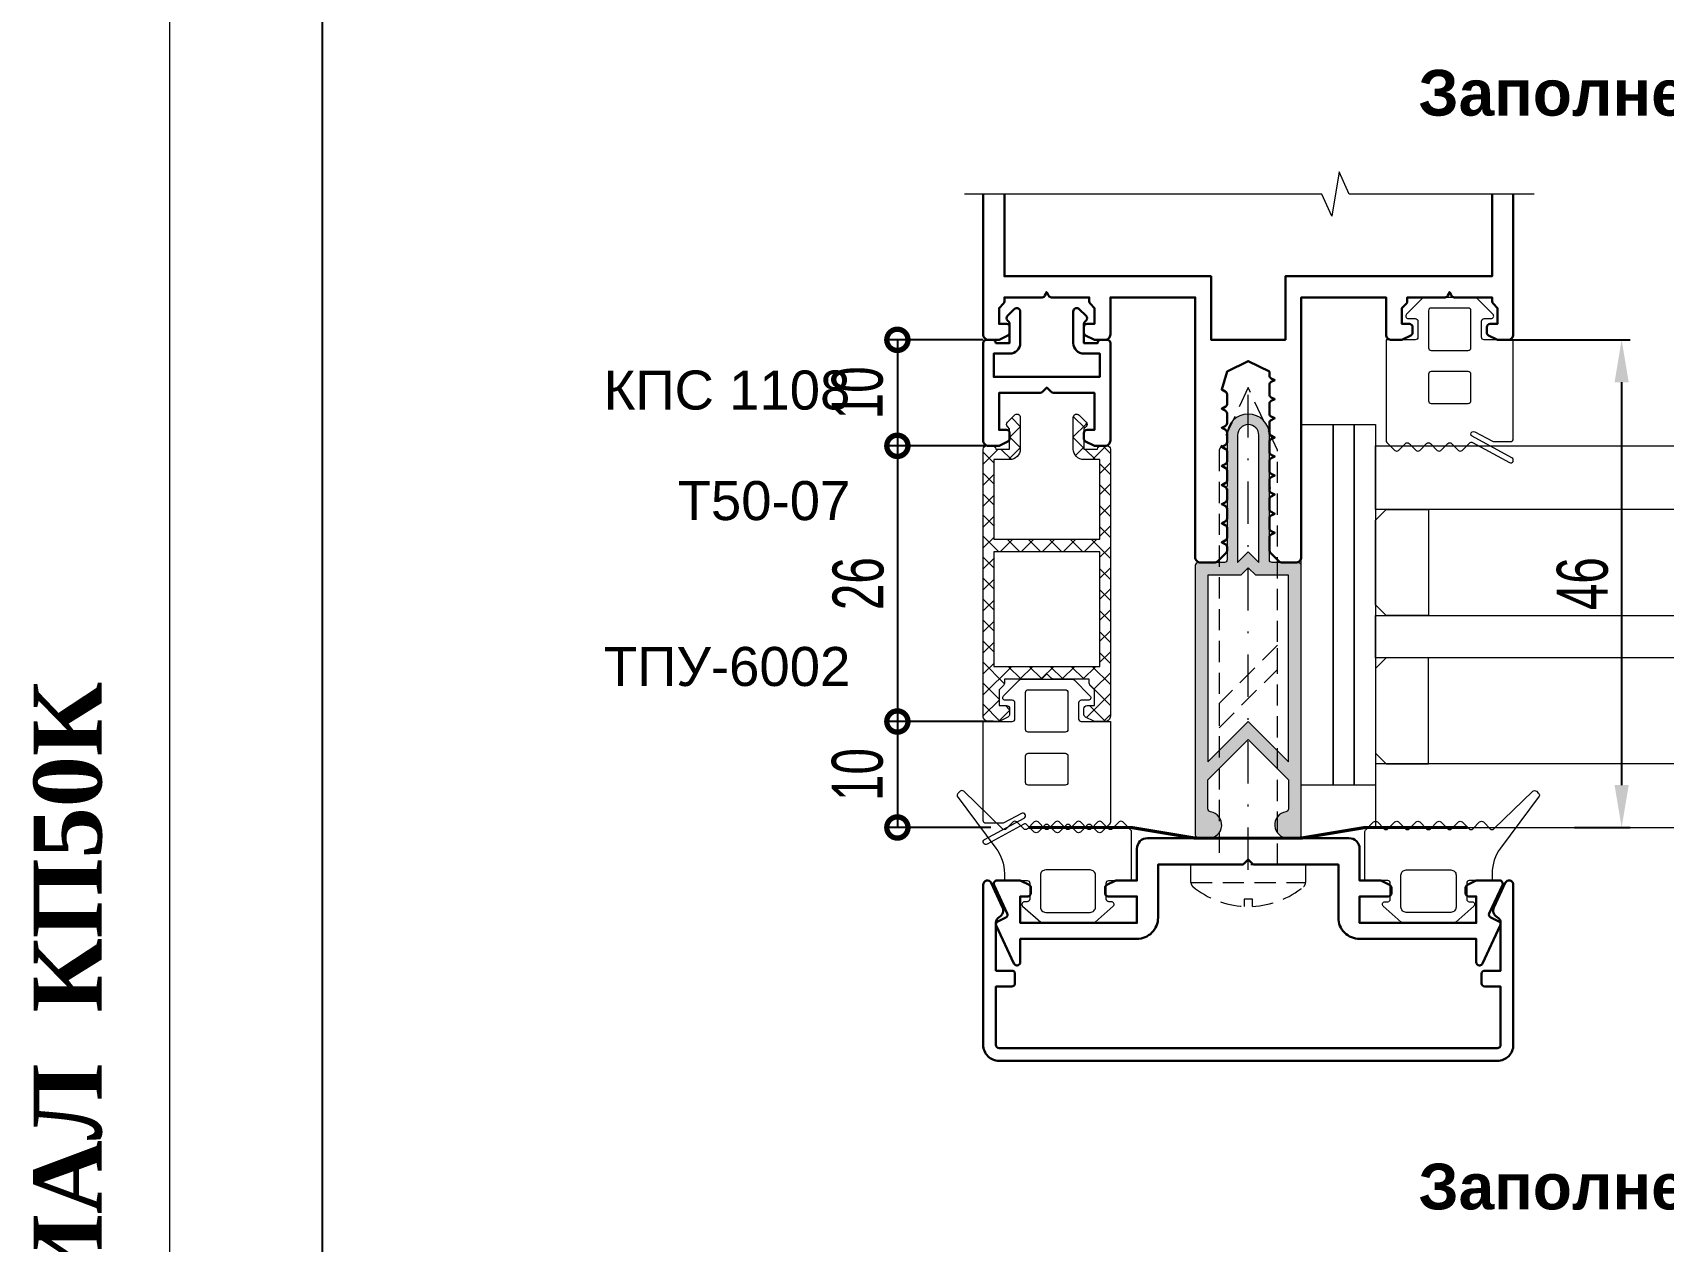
# Model space of a CAD drawing. Extents: x -37 to 8820, y -336 to 478.
# Drawn here: x 5677.9 to 5774.1, y 71.8 to 143.1 of the extents above; entities that cross this region are included whole.
import ezdxf

# ---------------------------------------------------------------- set-up
doc = ezdxf.new("R2010")
doc.units = 0
doc.header["$LTSCALE"] = 5
doc.linetypes.add('DASHDOT', pattern=[1, 0.5, -0.25, 0, -0.25])
doc.linetypes.add('HIDDEN', pattern=[0.375, 0.25, -0.125])
doc.layers.get('0').update_dxf_attribs({"linetype": 'CONTINUOUS', "lineweight": 30})
doc.layers.get('DEFPOINTS').update_dxf_attribs({"linetype": 'CONTINUOUS'})
for name, color, linetype, lineweight in [('1', 6, 'DASHDOT', 13), ('2', 3, 'HIDDEN', 13), ('Dimentions', 5, 'CONTINUOUS', 15), ('Glass', 5, 'CONTINUOUS', 20), ('Герлен', 7, 'CONTINUOUS', 60), ('Зигзаг', 1, 'CONTINUOUS', 15), ('Подкладки', 1, 'CONTINUOUS', 20), ('Текстовый', 7, 'CONTINUOUS', 9), ('Уплотнители', 1, 'CONTINUOUS', 20), ('Штриховка', 1, 'CONTINUOUS', 5)]:
    doc.layers.add(name, color=color, linetype=linetype, lineweight=lineweight)
doc.layers.add('Скрытые', color=14, linetype='CONTINUOUS', plot=False)
doc.styles.add('3', font='RUSS.SHX', dxfattribs={"width": 0.7, "height": 3})
doc.styles.add('Каталожный', font='arial.ttf', dxfattribs={"height": 2.5})
doc.styles.add('Фирм5', font='timesbd.ttf', dxfattribs={"height": 4})
doc.dimstyles.new('MX1_6', dxfattribs={"dimtxt": 3, "dimasz": 2.5, "dimexe": 0.5, "dimexo": 0, "dimgap": 0.8, "dimtad": 1, "dimlfac": 1.6, "dimdsep": 46, "dimtxsty": '3', "dimcen": 0, "dimclrd": 256, "dimclre": 256, "dimclrt": 256, "dimaunit": 1, "dimadec": 0, "dimazin": 0, "dimtfac": 1, "dimtmove": 0, "dimatfit": 1, "dimfxl": 1, "dimtvp": 1, "dimtolj": 1, "dimtzin": 0, "dimarcsym": 0})

# ---------------------------------------------------------------- blocks, each defined once
blk = doc.blocks.new('_DotSmall')
at = {"color": 0, "linetype": 'ByBlock', "const_width": 0.5}
blk.add_lwpolyline([(-0.0625, 0, 1), (0.0625, 0, 1)], format="xyb", close=True, dxfattribs=at)
blk = doc.blocks.new('*D129')
at = {"layer": 'DEFPOINTS', "color": 0, "linetype": 'Continuous', "transparency": 16777216}
for p in [(5733.962, 124.975), (5728.907, 118.725), (5734.337, 118.725)]:
    blk.add_point(p, dxfattribs=at)
at = {"layer": 'Dimentions', "linetype": 'Continuous', "lineweight": -2, "transparency": 16777216}
for p, q in [((5733.962, 124.975), (5728.407, 124.975)), ((5728.907, 124.975), (5728.907, 118.725)), ((5734.337, 118.725), (5728.407, 118.725))]:
    blk.add_line(p, q, dxfattribs=at)
at = {"layer": 'Dimentions', "linetype": 'Continuous', "lineweight": -2, "transparency": 16777216, "xscale": 2.5, "yscale": 2.5, "zscale": 2.5}
for p, rotation in [((5728.907, 124.975), 90), ((5728.907, 118.725), 270)]:
    blk.add_blockref('_DotSmall', p, dxfattribs=dict(at, rotation=rotation))
at = {"layer": 'Dimentions', "linetype": 'Continuous', "transparency": 16777216, "insert": (5726.564, 121.85), "char_height": 3, "attachment_point": 5, "rotation": 90, "style": '3'}
blk.add_mtext('\\A1;10', dxfattribs=at)
blk = doc.blocks.new('*D977')
at = {"layer": 'DEFPOINTS', "color": 0, "transparency": 16777216}
for p in [(5764.609, 124.975), (5768.816, 96.225), (5771.595, 96.225)]:
    blk.add_point(p, dxfattribs=at)
at = {"layer": 'Dimentions', "lineweight": -2, "transparency": 16777216}
for p, q in [((5764.609, 124.975), (5772.095, 124.975)), ((5771.595, 122.475), (5771.595, 98.725)), ((5768.816, 96.225), (5772.095, 96.225))]:
    blk.add_line(p, q, dxfattribs=at)
at = {"layer": 'Dimentions', "transparency": 16777216}
for points in [[(5771.179, 122.475), (5772.012, 122.475), (5771.595, 124.975)], [(5771.179, 98.725), (5772.012, 98.725), (5771.595, 96.225)]]:
    blk.add_solid(points, dxfattribs=at)
at = {"layer": 'Dimentions', "transparency": 16777216, "insert": (5769.295, 110.6), "char_height": 3, "attachment_point": 5, "rotation": 90, "style": '3'}
blk.add_mtext('\\A1;46', dxfattribs=at)
blk = doc.blocks.new('*D989')
at = {"layer": 'DEFPOINTS', "color": 0, "linetype": 'Continuous', "transparency": 16777216}
for p in [(5733.962, 118.728), (5728.907, 102.475), (5734.557, 102.475)]:
    blk.add_point(p, dxfattribs=at)
at = {"layer": 'Dimentions', "linetype": 'Continuous', "lineweight": -2, "transparency": 16777216}
for p, q in [((5733.962, 118.728), (5728.407, 118.728)), ((5728.907, 118.728), (5728.907, 102.475)), ((5734.557, 102.475), (5728.407, 102.475))]:
    blk.add_line(p, q, dxfattribs=at)
at = {"layer": 'Dimentions', "linetype": 'Continuous', "lineweight": -2, "transparency": 16777216, "xscale": 2.5, "yscale": 2.5, "zscale": 2.5}
for p, rotation in [((5728.907, 118.728), 90), ((5728.907, 102.475), 270)]:
    blk.add_blockref('_DotSmall', p, dxfattribs=dict(at, rotation=rotation))
at = {"layer": 'Dimentions', "linetype": 'Continuous', "transparency": 16777216, "insert": (5726.607, 110.602), "char_height": 3, "attachment_point": 5, "rotation": 90, "style": '3'}
blk.add_mtext('\\A1;26', dxfattribs=at)
blk = doc.blocks.new('*D990')
at = {"layer": 'DEFPOINTS', "color": 0, "linetype": 'Continuous', "transparency": 16777216}
for p in [(5734.263, 102.472), (5728.907, 96.228), (5734.41, 96.228)]:
    blk.add_point(p, dxfattribs=at)
at = {"layer": 'Dimentions', "linetype": 'Continuous', "lineweight": -2, "transparency": 16777216}
for p, q in [((5734.263, 102.472), (5728.407, 102.472)), ((5728.907, 102.472), (5728.907, 96.228)), ((5734.41, 96.228), (5728.407, 96.228))]:
    blk.add_line(p, q, dxfattribs=at)
at = {"layer": 'Dimentions', "linetype": 'Continuous', "lineweight": -2, "transparency": 16777216, "xscale": 2.5, "yscale": 2.5, "zscale": 2.5}
for p, rotation in [((5728.907, 102.472), 90), ((5728.907, 96.228), 270)]:
    blk.add_blockref('_DotSmall', p, dxfattribs=dict(at, rotation=rotation))
at = {"layer": 'Dimentions', "linetype": 'Continuous', "transparency": 16777216, "insert": (5726.564, 99.35), "char_height": 3, "attachment_point": 5, "rotation": 90, "style": '3'}
blk.add_mtext('\\A1;10', dxfattribs=at)

msp = doc.modelspace()

# ---------------------------------------------------------------- hatches: boundary and pattern name
at = {"layer": 'Штриховка', "lineweight": 5}
h = msp.add_hatch(dxfattribs=at)
h.set_pattern_fill('ANSI37', color=256, scale=7, style=0)
h.set_pattern_definition([(45, (8108.3299, 7242.5422), (-0.61871843, 0.61871843), []), (135, (8108.3299, 7242.5422), (-0.61871843, -0.61871843), [])])
h.paths.add_polyline_path([(5740.8365, 112.4752), (5734.5865, 112.4752), (5734.5865, 105.7252), (5740.8365, 105.7252)], flags=16)
edge = h.paths.add_edge_path()
edge.add_line((5740.8365, 113.2252), (5740.8365, 117.9127))
edge.add_line((5740.8365, 117.9127), (5739.899, 117.9127))
edge.add_arc((5739.899, 118.5377), 0.625, 180, 270, ccw=False)
edge.add_line((5739.274, 118.5377), (5739.274, 120.402))
edge.add_arc((5739.4723, 120.402), 0.1982, 45, 180, ccw=False)
edge.add_line((5739.6124, 120.5422), (5740.0316, 120.123))
edge.add_arc((5739.899, 119.9904), 0.1875, -45, 45, ccw=False)
edge.add_line((5740.0316, 119.8578), (5739.899, 119.7252))
edge.add_line((5739.899, 119.7252), (5739.899, 118.5377))
edge.add_line((5739.899, 118.5377), (5740.7115, 118.5377))
edge.add_arc((5740.899, 118.5377), 0.1875, 90, 180, ccw=False)
edge.add_line((5740.899, 118.7252), (5741.274, 118.7252))
edge.add_arc((5741.274, 118.5377), 0.1875, 0, 90, ccw=False)
edge.add_line((5741.4615, 118.5377), (5741.4615, 102.7877))
edge.add_arc((5741.149, 102.7877), 0.3125, -90, 0, ccw=False)
edge.add_line((5741.149, 102.4752), (5740.5683, 102.4752))
edge.add_arc((5740.5683, 102.6627), 0.1875, 243.434949, 270, ccw=False)
edge.add_line((5740.4845, 102.495), (5740.0027, 102.7359))
edge.add_arc((5740.0865, 102.9036), 0.1875, 180, 243.434949, ccw=False)
edge.add_line((5739.899, 102.9036), (5739.899, 103.2252))
edge.add_arc((5740.0865, 103.2252), 0.1875, 90, 180, ccw=False)
edge.add_line((5740.0865, 103.4127), (5740.524, 103.4127))
edge.add_line((5740.524, 103.4127), (5740.524, 104.3502))
edge.add_line((5740.524, 104.3502), (5740.2665, 104.6078))
edge.add_arc((5740.399, 104.7404), 0.1875, 180, 225, ccw=False)
edge.add_line((5740.2115, 104.7404), (5740.2115, 104.9752))
edge.add_line((5740.2115, 104.9752), (5738.1017, 104.9752))
edge.add_arc((5738.1017, 105.1627), 0.1875, 225, 270, ccw=False)
edge.add_line((5737.9691, 105.0302), (5737.7115, 105.2877))
edge.add_line((5737.7115, 105.2877), (5737.454, 105.0302))
edge.add_arc((5737.3214, 105.1627), 0.1875, 270, 315, ccw=False)
edge.add_line((5737.3214, 104.9752), (5735.2115, 104.9752))
edge.add_line((5735.2115, 104.9752), (5735.2115, 104.7404))
edge.add_arc((5735.024, 104.7404), 0.1875, -45, 0, ccw=False)
edge.add_line((5735.1566, 104.6078), (5734.899, 104.3502))
edge.add_line((5734.899, 104.3502), (5734.899, 103.4127))
edge.add_line((5734.899, 103.4127), (5735.3365, 103.4127))
edge.add_arc((5735.3365, 103.2252), 0.1875, 0, 90, ccw=False)
edge.add_line((5735.524, 103.2252), (5735.524, 102.9036))
edge.add_arc((5735.3365, 102.9036), 0.1875, -63.434949, 0, ccw=False)
edge.add_line((5735.4204, 102.7359), (5734.9386, 102.495))
edge.add_arc((5734.8548, 102.6627), 0.1875, 270, 296.565051, ccw=False)
edge.add_line((5734.8548, 102.4752), (5734.274, 102.4752))
edge.add_arc((5734.274, 102.7877), 0.3125, 180, 270, ccw=False)
edge.add_line((5733.9615, 102.7877), (5733.9615, 118.5377))
edge.add_arc((5734.149, 118.5377), 0.1875, 90, 180, ccw=False)
edge.add_line((5734.149, 118.7252), (5734.524, 118.7252))
edge.add_arc((5734.524, 118.5377), 0.1875, 0, 90, ccw=False)
edge.add_line((5734.7115, 118.5377), (5735.524, 118.5377))
edge.add_line((5735.524, 118.5377), (5735.524, 119.7252))
edge.add_line((5735.524, 119.7252), (5735.3915, 119.8578))
edge.add_arc((5735.524, 119.9904), 0.1875, 135, 225, ccw=False)
edge.add_line((5735.3915, 120.123), (5735.8107, 120.5422))
edge.add_arc((5735.9508, 120.402), 0.1982, 0, 135, ccw=False)
edge.add_line((5736.149, 120.402), (5736.149, 118.5377))
edge.add_arc((5735.524, 118.5377), 0.625, -90, 0, ccw=False)
edge.add_line((5735.524, 117.9127), (5734.5865, 117.9127))
edge.add_line((5734.5865, 117.9127), (5734.5865, 113.2252))
edge.add_line((5734.5865, 113.2252), (5740.8365, 113.2252))
at = {"layer": 'Штриховка'}
h = msp.add_hatch(color=256, dxfattribs=at)
edge = h.paths.add_edge_path(flags=16)
edge.add_line((5749.5865, 112.4752), (5750.2115, 111.8502))
edge.add_line((5750.2115, 111.8502), (5750.2115, 119.3502))
edge.add_arc((5749.5865, 119.3502), 0.625, 0, 180)
edge.add_line((5748.9615, 119.3502), (5748.9615, 111.8502))
edge.add_line((5748.9615, 111.8502), (5749.5865, 112.4752))
h.paths.add_polyline_path([(5750.0259, 111.1002), (5749.5865, 111.5396), (5749.1472, 111.1002), (5747.2115, 111.1002), (5747.2115, 100.0984), (5749.5865, 102.4734), (5751.9615, 100.0984), (5751.9615, 111.1002)], flags=16)
edge = h.paths.add_edge_path()
edge.add_line((5752.524, 111.8502), (5750.9928, 111.8502))
edge.add_arc((5750.9928, 112.0065), 0.1562, 180, 270, ccw=False)
edge.add_line((5750.8365, 112.0065), (5750.8365, 116.1002))
edge.add_arc((5750.7428, 116.2252), 0.1562, 306.869898, 413.130102)
edge.add_line((5750.8365, 116.3502), (5750.8365, 119.3502))
edge.add_arc((5749.5865, 119.3502), 1.25, 0, 180)
edge.add_line((5748.3365, 119.3502), (5748.3365, 116.3502))
edge.add_arc((5748.4303, 116.2252), 0.1562, 126.869898, 233.130102)
edge.add_line((5748.3365, 116.1002), (5748.3365, 112.0065))
edge.add_arc((5748.1803, 112.0065), 0.1562, -90, 0, ccw=False)
edge.add_line((5748.1803, 111.8502), (5746.649, 111.8502))
edge.add_arc((5746.649, 111.6627), 0.1875, 90, 180)
edge.add_line((5746.4615, 111.6627), (5746.4615, 95.7877))
edge.add_arc((5746.649, 95.7877), 0.1875, 180, 270)
edge.add_line((5746.649, 95.6002), (5747.2428, 95.6002))
edge.add_arc((5747.2428, 96.3815), 0.7812, 270, 440.718201)
edge.add_arc((5747.399, 97.3376), 0.1875, 180, 260.718201, ccw=False)
edge.add_line((5747.2115, 97.3376), (5747.2115, 99.0377))
edge.add_line((5747.2115, 99.0377), (5749.5865, 101.4127))
edge.add_line((5749.5865, 101.4127), (5751.9615, 99.0377))
edge.add_line((5751.9615, 99.0377), (5751.9615, 97.3376))
edge.add_arc((5751.774, 97.3376), 0.1875, -80.718201, 0, ccw=False)
edge.add_arc((5751.9303, 96.3815), 0.7813, 99.281799, 270)
edge.add_line((5751.9303, 95.6002), (5752.524, 95.6002))
edge.add_arc((5752.524, 95.7877), 0.1875, 270, 360)
edge.add_line((5752.7115, 95.7877), (5752.7115, 111.6627))
edge.add_arc((5752.524, 111.6627), 0.1875, 0, 90)

# ---------------------------------------------------------------- linework, layer by layer
msp.add_lwpolyline([(5733.9615, 133.556), (5733.9615, 125.2877, 0.4142136), (5734.274, 124.9752), (5734.8548, 124.9752, 0.1164338), (5734.9386, 124.995), (5735.4204, 125.2359, 0.284079), (5735.524, 125.4036), (5735.524, 125.7252, 0.4142136), (5735.3365, 125.9127), (5734.899, 125.9127), (5734.899, 126.8502), (5735.1566, 127.1078, 0.1989124), (5735.2115, 127.2404), (5735.2115, 127.4752), (5737.4394, 127.4752, 0.284079), (5737.6071, 127.5789), (5737.7115, 127.7877), (5737.816, 127.5789, 0.284079), (5737.9837, 127.4752), (5740.2115, 127.4752), (5740.2115, 127.2404, 0.1989124), (5740.2665, 127.1078), (5740.524, 126.8502), (5740.524, 125.9127), (5740.0865, 125.9127, 0.4142136), (5739.899, 125.7252), (5739.899, 125.4036, 0.284079), (5740.0027, 125.2359), (5740.4845, 124.995, 0.1164338), (5740.5683, 124.9752), (5741.149, 124.9752, 0.4142136), (5741.4615, 125.2877), (5741.4615, 127.4752), (5746.4615, 127.4752), (5746.4615, 112.1627, 0.4142136), (5746.774, 111.8502), (5747.6339, 111.8502, 0.1989124), (5747.7665, 111.9052), (5748.2816, 112.4203, 0.1989124), (5748.3365, 112.5529), (5748.3365, 112.7656, 0.284079), (5748.2329, 112.9333), (5748.024, 113.0377), (5748.2329, 113.1422, 0.284079), (5748.3365, 113.3099), (5748.3365, 113.8906, 0.284079), (5748.2329, 114.0583), (5748.024, 114.1627), (5748.2329, 114.2672, 0.284079), (5748.3365, 114.4349), (5748.3365, 115.0156, 0.284079), (5748.2329, 115.1833), (5748.024, 115.2877), (5748.2329, 115.3922, 0.284079), (5748.3365, 115.5599), (5748.3365, 116.1406, 0.284079), (5748.2329, 116.3083), (5748.024, 116.4127), (5748.2329, 116.5172, 0.284079), (5748.3365, 116.6849), (5748.3365, 117.2656, 0.284079), (5748.2329, 117.4333), (5748.024, 117.5377), (5748.2329, 117.6422, 0.284079), (5748.3365, 117.8099), (5748.3365, 118.3906, 0.284079), (5748.2329, 118.5583), (5748.024, 118.6627), (5748.2329, 118.7672, 0.284079), (5748.3365, 118.9349), (5748.3365, 119.5156, 0.284079), (5748.2329, 119.6833), (5748.024, 119.7877), (5748.2329, 119.8922, 0.284079), (5748.3365, 120.0599), (5748.3365, 120.6406, 0.284079), (5748.2329, 120.8083), (5748.024, 120.9127), (5748.2329, 121.0172, 0.284079), (5748.3365, 121.1849), (5748.3365, 121.7656, 0.284079), (5748.2329, 121.9333), (5748.024, 122.0377), (5748.3365, 123.1002), (5749.5865, 123.7252), (5750.8365, 123.1002), (5750.8365, 122.8724, 0.284079), (5750.9402, 122.7047), (5751.149, 122.6002), (5750.9402, 122.4958, 0.284079), (5750.8365, 122.3281), (5750.8365, 121.7474, 0.284079), (5750.9402, 121.5797), (5751.149, 121.4752), (5750.9402, 121.3708, 0.284079), (5750.8365, 121.2031), (5750.8365, 120.6224, 0.284079), (5750.9402, 120.4547), (5751.149, 120.3502), (5750.9402, 120.2458, 0.284079), (5750.8365, 120.0781), (5750.8365, 119.4974, 0.284079), (5750.9402, 119.3297), (5751.149, 119.2252), (5750.9402, 119.1208, 0.284079), (5750.8365, 118.9531), (5750.8365, 118.3724, 0.284079), (5750.9402, 118.2047), (5751.149, 118.1002), (5750.9402, 117.9958, 0.284079), (5750.8365, 117.8281), (5750.8365, 117.2474, 0.284079), (5750.9402, 117.0797), (5751.149, 116.9752), (5750.9402, 116.8708, 0.284079), (5750.8365, 116.7031), (5750.8365, 116.1224, 0.284079), (5750.9402, 115.9547), (5751.149, 115.8502), (5750.9402, 115.7458, 0.284079), (5750.8365, 115.5781), (5750.8365, 114.9974, 0.284079), (5750.9402, 114.8297), (5751.149, 114.7252), (5750.9402, 114.6208, 0.284079), (5750.8365, 114.4531), (5750.8365, 113.8724, 0.284079), (5750.9402, 113.7047), (5751.149, 113.6002), (5750.9402, 113.4958, 0.284079), (5750.8365, 113.3281), (5750.8365, 112.5529, 0.1989124), (5750.8915, 112.4203), (5751.4066, 111.9052, 0.1989124), (5751.5392, 111.8502), (5752.399, 111.8502, 0.4142136), (5752.7115, 112.1627), (5752.7115, 127.4752), (5757.7115, 127.4752), (5757.7115, 125.2877, 0.4142136), (5758.024, 124.9752), (5758.6048, 124.9752, 0.1164338), (5758.6886, 124.995), (5759.1704, 125.2359, 0.284079), (5759.274, 125.4036), (5759.274, 125.7252, 0.4142136), (5759.0865, 125.9127), (5758.649, 125.9127), (5758.649, 126.8502), (5758.9066, 127.1078, 0.1989124), (5758.9615, 127.2404), (5758.9615, 127.4752), (5761.1894, 127.4752, 0.284079), (5761.3571, 127.5789), (5761.4615, 127.7877), (5761.566, 127.5789, 0.284079), (5761.7337, 127.4752), (5763.9615, 127.4752), (5763.9615, 127.2404, 0.1989124), (5764.0165, 127.1078), (5764.274, 126.8502), (5764.274, 125.9127), (5763.8365, 125.9127, 0.4142136), (5763.649, 125.7252), (5763.649, 125.4036, 0.284079), (5763.7527, 125.2359), (5764.2345, 124.995, 0.1164338), (5764.3183, 124.9752), (5764.899, 124.9752, 0.4142136), (5765.2115, 125.2877), (5765.2115, 133.556)], format="xyb")
msp.add_lwpolyline([(5735.2115, 133.556), (5735.2115, 128.7252), (5747.399, 128.7252), (5747.399, 124.9752), (5751.774, 124.9752), (5751.774, 128.7252), (5763.9615, 128.7252), (5763.9615, 133.556)])
for points in [[(5741.274, 124.9752), (5740.899, 124.9752, 0.4142136), (5740.7115, 124.7877), (5739.899, 124.7877), (5739.899, 125.9068, -0.1989124), (5739.954, 126.0394), (5740.0316, 126.1171, 0.4142136), (5740.0316, 126.3823), (5739.6236, 126.7903, 0.6681786), (5739.274, 126.6455), (5739.274, 124.7877, 0.4142136), (5739.899, 124.1627), (5740.8365, 124.1627), (5740.8365, 122.7877), (5734.5865, 122.7877), (5734.5865, 124.1627), (5735.524, 124.1627, 0.4142136), (5736.149, 124.7877), (5736.149, 126.6455, 0.6681786), (5735.7995, 126.7903), (5735.3915, 126.3823, 0.4142136), (5735.3915, 126.1171), (5735.4691, 126.0394, -0.1989124), (5735.524, 125.9068), (5735.524, 124.7877), (5734.7115, 124.7877, 0.4142136), (5734.524, 124.9752), (5734.149, 124.9752, 0.4142136), (5733.9615, 124.7877), (5733.9615, 119.0377, 0.4142136), (5734.274, 118.7252), (5734.8548, 118.7252, 0.1164338), (5734.9386, 118.745), (5735.4204, 118.9859, 0.284079), (5735.524, 119.1536), (5735.524, 119.4752, 0.4142136), (5735.3365, 119.6627), (5734.899, 119.6627), (5734.899, 121.8502), (5737.3214, 121.8502, 0.1989124), (5737.454, 121.9052), (5737.7115, 122.1627), (5737.9691, 121.9052, 0.1989124), (5738.1017, 121.8502), (5740.524, 121.8502), (5740.524, 119.6627), (5740.0865, 119.6627, 0.4142136), (5739.899, 119.4752), (5739.899, 119.1536, 0.284079), (5740.0027, 118.9859), (5740.4845, 118.745, 0.1164338), (5740.5683, 118.7252), (5741.149, 118.7252, 0.4142136), (5741.4615, 119.0377), (5741.4615, 124.7877, 0.4142136)], [(5734.7291, 90.4463, -0.4142136), (5734.8198, 90.6955), (5735.2916, 90.9155, 0.4142136), (5735.3823, 91.1647), (5734.6041, 92.8335, -0.5486188), (5734.774, 93.1002), (5736.1048, 93.1002, -0.1164338), (5736.1886, 93.0804), (5736.6704, 92.8396, -0.284079), (5736.774, 92.6719), (5736.774, 92.3502, -0.4142136), (5736.5865, 92.1627), (5736.149, 92.1627), (5736.149, 90.6002), (5743.024, 90.6002), (5743.024, 92.1627), (5741.3365, 92.1627, -0.4142136), (5741.149, 92.3502), (5741.149, 92.6719, -0.284079), (5741.2527, 92.8396), (5741.7345, 93.0804, -0.1164338), (5741.8183, 93.1002), (5743.024, 93.1002), (5743.024, 94.9752, -0.4142136), (5743.649, 95.6002), (5755.524, 95.6002, -0.4142136), (5756.149, 94.9752), (5756.149, 93.1002), (5757.3548, 93.1002, -0.1164338), (5757.4386, 93.0804), (5757.9204, 92.8396, -0.284079), (5758.024, 92.6719), (5758.024, 92.3502, -0.4142136), (5757.8365, 92.1627), (5756.149, 92.1627), (5756.149, 90.6002), (5763.024, 90.6002), (5763.024, 92.1627), (5762.5865, 92.1627, -0.4142136), (5762.399, 92.3502), (5762.399, 92.6719, -0.284079), (5762.5027, 92.8396), (5762.9845, 93.0804, -0.1164338), (5763.0683, 93.1002), (5764.399, 93.1002, -0.5486188), (5764.569, 92.8335), (5763.7908, 91.1647, 0.4142136), (5763.8815, 90.9155), (5764.3533, 90.6955, -0.4142136), (5764.444, 90.4463), (5763.4005, 88.2085, -0.2914734), (5763.2305, 88.1002), (5763.2115, 88.1002, -0.4142136), (5763.024, 88.2877), (5763.024, 89.6627), (5756.149, 89.6627, -0.4142136), (5754.899, 90.9127), (5754.899, 94.0377), (5749.9767, 94.0377, -0.1989124), (5749.8441, 94.0927), (5749.5865, 94.3502), (5749.329, 94.0927, -0.1989124), (5749.1964, 94.0377), (5744.274, 94.0377), (5744.274, 90.9127, -0.4142136), (5743.024, 89.6627), (5736.149, 89.6627), (5736.149, 88.2877, -0.4142136), (5735.9615, 88.1002), (5735.9426, 88.1002, -0.2914734), (5735.7726, 88.2085)], [(5734.7115, 87.7877), (5734.7115, 90.6135, -0.2797393), (5734.9135, 90.9462, 0.4015594), (5735.1081, 91.5192), (5734.4381, 92.9559, 0.8025849), (5733.9615, 92.8502), (5733.9615, 83.4127, 0.4142136), (5734.899, 82.4752), (5764.274, 82.4752, 0.4142136), (5765.2115, 83.4127), (5765.2115, 92.8502, 0.8025849), (5764.735, 92.9559), (5764.065, 91.5192, 0.4015594), (5764.2596, 90.9462, -0.2797393), (5764.4615, 90.6135), (5764.4615, 87.7877), (5763.524, 87.7877, 0.4142136), (5763.3365, 87.6002), (5763.3365, 87.0377, 0.4142136), (5763.524, 86.8502), (5764.4615, 86.8502), (5764.4615, 83.4127, -0.4142136), (5764.274, 83.2252), (5734.899, 83.2252, -0.4142136), (5734.7115, 83.4127), (5734.7115, 86.8502), (5735.649, 86.8502, 0.4142136), (5735.8365, 87.0377), (5735.8365, 87.6002, 0.4142136), (5735.649, 87.7877)]]:
    msp.add_lwpolyline(points, format="xyb", close=True)
at = {"layer": '1'}
msp.add_line((5749.5865, 93.7252), (5749.5865, 121.8502), dxfattribs=at)
at = {"layer": '2'}
msp.add_line((5746.2115, 92.9817), (5752.9615, 92.9817), dxfattribs=at)
for points in [[(5751.3053, 94.0377), (5751.3053, 118.4769), (5749.5865, 122.1627), (5747.8678, 118.4769), (5747.8678, 94.0377)], [(5747.8678, 102.1037), (5751.3053, 105.5412), (5751.3053, 106.9734), (5747.8678, 103.5359)]]:
    msp.add_lwpolyline(points, close=True, dxfattribs=at)
msp.add_lwpolyline([(5749.3409, 91.5749, -0.1618489), (5746.3252, 92.7406, -0.2238875), (5746.2115, 92.9817), (5746.2115, 94.0377), (5752.9615, 94.0377), (5752.9615, 92.9817, -0.2238875), (5752.8479, 92.7406, -0.1618489), (5749.8322, 91.5749), (5749.8322, 92.0126), (5749.3409, 92.0126)], format="xyb", close=True, dxfattribs=at)
at = {"layer": 'Dimentions', "linetype": 'Continuous'}
msp.add_line((5686, 297), (5686, 0), dxfattribs=at)
at = {"layer": 'Glass'}
for points in [[(5795.8414, 114.9752), (5757.0865, 114.9752), (5757.0865, 118.7252), (5795.8414, 118.7252)], [(5757.0865, 109.3502), (5757.0865, 114.3502), (5757.7115, 114.9752), (5760.2115, 114.9752), (5760.2115, 108.7252), (5757.7115, 108.7252)], [(5795.8414, 106.2252), (5757.0865, 106.2252), (5757.0865, 108.7252), (5795.8414, 108.7252)], [(5757.0865, 105.6002), (5757.0865, 100.6002), (5757.7115, 99.9752), (5760.2115, 99.9752), (5760.2115, 106.2252), (5757.7115, 106.2252)], [(5795.8414, 99.9752), (5757.0865, 99.9752), (5757.0865, 96.2252), (5795.8414, 96.2252)]]:
    msp.add_lwpolyline(points, close=True, dxfattribs=at)
at = {"layer": 'Герлен', "ltscale": 2, "const_width": 0.1875}
msp.add_lwpolyline([(5736.649, 96.2252), (5742.7115, 96.2252), (5746.4615, 95.6002), (5752.7115, 95.6002), (5756.4615, 96.2252), (5762.524, 96.2252)], dxfattribs=at)
at = {"layer": 'Зигзаг'}
msp.add_lwpolyline([(5766.4484, 133.556), (5755.5292, 133.556), (5754.9483, 134.8739), (5754.5127, 132.2612), (5753.9302, 133.556), (5732.8661, 133.556)], dxfattribs=at)
at = {"layer": 'Подкладки'}
for points in [[(5752.7115, 119.9752), (5754.5865, 119.9752), (5754.5865, 98.7252), (5752.7115, 98.7252)], [(5754.5865, 119.9752), (5755.8365, 119.9752), (5755.8365, 98.7252), (5754.5865, 98.7252)], [(5755.8365, 119.9752), (5757.0865, 119.9752), (5757.0865, 98.7252), (5755.8365, 98.7252)]]:
    msp.add_lwpolyline(points, close=True, dxfattribs=at)
at = {"layer": 'Скрытые', "linetype": 'Continuous'}
msp.add_lwpolyline([(5860, 10), (5860, 287), (5695, 287), (5695, 10)], close=True, dxfattribs=at)
at = {"layer": 'Уплотнители'}
for points in [[(5762.9423, 119.5611), (5763.9874, 118.9941, 0.1249127), (5764.0619, 118.9752), (5765.0553, 118.9752, 0.4142136), (5765.2115, 119.1315), (5765.2115, 124.9752), (5763.4928, 124.9752, -0.4142136), (5763.3365, 125.1315), (5763.3365, 126.069, -0.4142136), (5763.4928, 126.2252), (5763.899, 126.2252, 0.6685867), (5764.0094, 126.4921), (5763.0698, 127.4296, 0.1986192), (5762.9594, 127.4752), (5759.9637, 127.4752, 0.1986192), (5759.8533, 127.4296), (5758.9137, 126.4921, 0.6685867), (5759.024, 126.2252), (5759.4303, 126.2252, -0.4142136), (5759.5865, 126.069), (5759.5865, 125.1315, -0.4142136), (5759.4303, 124.9752), (5757.7115, 124.9752), (5757.7115, 119.04, 0.1989124), (5757.7573, 118.9295), (5758.2261, 118.4607, 0.4142136), (5758.447, 118.4607), (5758.8511, 118.8648, -0.4142136), (5759.072, 118.8648), (5759.4761, 118.4607, 0.4142136), (5759.697, 118.4607), (5760.1011, 118.8648, -0.4142136), (5760.322, 118.8648), (5760.7261, 118.4607, 0.4142136), (5760.947, 118.4607), (5761.3511, 118.8648, -0.4142136), (5761.572, 118.8648), (5761.9761, 118.4607, 0.4142136), (5762.197, 118.4607), (5762.6291, 118.8928, -0.3320761), (5762.8141, 118.9196), (5764.9808, 117.7441, 1), (5765.1298, 118.0188), (5762.7933, 119.2864, -1)], [(5762.5553, 126.8502), (5760.3678, 126.8502, 0.4142136), (5760.2115, 126.694), (5760.2115, 124.5065, 0.4142136), (5760.3678, 124.3502), (5762.5553, 124.3502, 0.4142136), (5762.7115, 124.5065), (5762.7115, 126.694, 0.4142136)], [(5762.5553, 123.1002), (5760.3678, 123.1002, 0.4142136), (5760.2115, 122.944), (5760.2115, 121.3815, 0.4142136), (5760.3678, 121.2252), (5762.5553, 121.2252, 0.4142136), (5762.7115, 121.3815), (5762.7115, 122.944, 0.4142136)], [(5740.8365, 113.2252), (5740.8365, 117.9127), (5739.899, 117.9127, -0.4142136), (5739.274, 118.5377), (5739.274, 120.402, -0.6681786), (5739.6124, 120.5422), (5740.0316, 120.123, -0.4142136), (5740.0316, 119.8578), (5739.899, 119.7252), (5739.899, 118.5377), (5740.7115, 118.5377, -0.4142136), (5740.899, 118.7252), (5741.274, 118.7252, -0.4142136), (5741.4615, 118.5377), (5741.4615, 102.7877, -0.4142136), (5741.149, 102.4752), (5740.5683, 102.4752, -0.1164338), (5740.4845, 102.495), (5740.0027, 102.7359, -0.284079), (5739.899, 102.9036), (5739.899, 103.2252, -0.4142136), (5740.0865, 103.4127), (5740.524, 103.4127), (5740.524, 104.3502), (5740.2665, 104.6078, -0.1989124), (5740.2115, 104.7404), (5740.2115, 104.9752), (5738.1017, 104.9752, -0.1989124), (5737.9691, 105.0302), (5737.7115, 105.2877), (5737.454, 105.0302, -0.1989124), (5737.3214, 104.9752), (5735.2115, 104.9752), (5735.2115, 104.7404, -0.1989124), (5735.1566, 104.6078), (5734.899, 104.3502), (5734.899, 103.4127), (5735.3365, 103.4127, -0.4142136), (5735.524, 103.2252), (5735.524, 102.9036, -0.284079), (5735.4204, 102.7359), (5734.9386, 102.495, -0.1164338), (5734.8548, 102.4752), (5734.274, 102.4752, -0.4142136), (5733.9615, 102.7877), (5733.9615, 118.5377, -0.4142136), (5734.149, 118.7252), (5734.524, 118.7252, -0.4142136), (5734.7115, 118.5377), (5735.524, 118.5377), (5735.524, 119.7252), (5735.3915, 119.8578, -0.4142136), (5735.3915, 120.123), (5735.8107, 120.5422, -0.6681786), (5736.149, 120.402), (5736.149, 118.5377, -0.4142136), (5735.524, 117.9127), (5734.5865, 117.9127), (5734.5865, 113.2252)], [(5752.524, 111.8502), (5750.9928, 111.8502, -0.4142136), (5750.8365, 112.0065), (5750.8365, 116.1002, 0.5), (5750.8365, 116.3502), (5750.8365, 119.3502, 1), (5748.3365, 119.3502), (5748.3365, 116.3502, 0.5), (5748.3365, 116.1002), (5748.3365, 112.0065, -0.4142136), (5748.1803, 111.8502), (5746.649, 111.8502, 0.4142136), (5746.4615, 111.6627), (5746.4615, 95.7877, 0.4142136), (5746.649, 95.6002), (5747.2428, 95.6002, 0.9221128), (5747.3688, 97.1525, -0.3675232), (5747.2115, 97.3376), (5747.2115, 99.0377), (5749.5865, 101.4127), (5751.9615, 99.0377), (5751.9615, 97.3376, -0.3675232), (5751.8043, 97.1525, 0.9221128), (5751.9303, 95.6002), (5752.524, 95.6002, 0.4142136), (5752.7115, 95.7877), (5752.7115, 111.6627, 0.4142136)], [(5749.5865, 112.4752), (5750.2115, 111.8502), (5750.2115, 119.3502, 1), (5748.9615, 119.3502), (5748.9615, 111.8502), (5749.5865, 112.4752)], [(5736.2308, 97.0611), (5735.1857, 96.4941, -0.1249127), (5735.1112, 96.4752), (5734.1178, 96.4752, -0.4142136), (5733.9615, 96.6315), (5733.9615, 102.4752), (5735.6803, 102.4752, 0.4142136), (5735.8365, 102.6315), (5735.8365, 103.569, 0.4142136), (5735.6803, 103.7252), (5735.274, 103.7252, -0.6685867), (5735.1637, 103.9921), (5736.1033, 104.9296, -0.1986192), (5736.2137, 104.9752), (5739.2094, 104.9752, -0.1986192), (5739.3198, 104.9296), (5740.2594, 103.9921, -0.6685867), (5740.149, 103.7252), (5739.7428, 103.7252, 0.4142136), (5739.5865, 103.569), (5739.5865, 102.6315, 0.4142136), (5739.7428, 102.4752), (5741.4615, 102.4752), (5741.4615, 96.54, -0.1989124), (5741.4158, 96.4295), (5740.947, 95.9607, -0.4142136), (5740.7261, 95.9607), (5740.322, 96.3648, 0.4142136), (5740.1011, 96.3648), (5739.697, 95.9607, -0.4142136), (5739.4761, 95.9607), (5739.072, 96.3648, 0.4142136), (5738.8511, 96.3648), (5738.447, 95.9607, -0.4142136), (5738.2261, 95.9607), (5737.822, 96.3648, 0.4142136), (5737.6011, 96.3648), (5737.197, 95.9607, -0.4142136), (5736.9761, 95.9607), (5736.544, 96.3928, 0.3320761), (5736.359, 96.4196), (5734.1923, 95.2441, -1), (5734.0433, 95.5188), (5736.3798, 96.7864, 1)], [(5736.6178, 104.3502), (5738.8053, 104.3502, -0.4142136), (5738.9615, 104.194), (5738.9615, 102.0065, -0.4142136), (5738.8053, 101.8502), (5736.6178, 101.8502, -0.4142136), (5736.4615, 102.0065), (5736.4615, 104.194, -0.4142136)], [(5736.6178, 100.6002), (5738.8053, 100.6002, -0.4142136), (5738.9615, 100.444), (5738.9615, 98.8815, -0.4142136), (5738.8053, 98.7252), (5736.6178, 98.7252, -0.4142136), (5736.4615, 98.8815), (5736.4615, 100.444, -0.4142136)], [(5741.3678, 91.8502, -0.4142136), (5741.2115, 92.0065), (5741.2115, 92.944, -0.4142136), (5741.3678, 93.1002), (5742.7115, 93.1002), (5742.7115, 95.9882, 0.1989124), (5742.6749, 96.0766), (5742.197, 96.5545, 0.4142136), (5741.9761, 96.5545), (5741.572, 96.1504, -0.4142136), (5741.3511, 96.1504), (5740.947, 96.5545, 0.4142136), (5740.7261, 96.5545), (5740.322, 96.1504, -0.4142136), (5740.1011, 96.1504), (5739.697, 96.5545, 0.4142136), (5739.4761, 96.5545), (5739.072, 96.1504, -0.4142136), (5738.8511, 96.1504), (5738.447, 96.5545, 0.4142136), (5738.2261, 96.5545), (5737.822, 96.1504, -0.4142136), (5737.6011, 96.1504), (5737.197, 96.5545, 0.4142136), (5736.9761, 96.5545), (5736.572, 96.1504, -0.4142136), (5736.3511, 96.1504), (5735.947, 96.5545, 0.4142136), (5735.7261, 96.5545), (5735.322, 96.1504, -0.4142136), (5735.1011, 96.1504), (5732.822, 98.3648, 0.4142136), (5732.6011, 98.3648), (5732.4697, 98.2334, 0.2925382), (5732.4336, 98.0689), (5734.7144, 95.0157, -0.1617878), (5735.2115, 93.5196), (5735.2115, 93.1002), (5736.5553, 93.1002, -0.4142136), (5736.7115, 92.944), (5736.7115, 92.0065, -0.4142136), (5736.5553, 91.8502), (5736.399, 91.8502, 0.6685867), (5736.2887, 91.5834), (5737.3533, 90.6459, 0.1986192), (5737.4637, 90.6002), (5740.4594, 90.6002, 0.1986192), (5740.5698, 90.6459), (5741.6344, 91.5834, 0.6685867), (5741.524, 91.8502)], [(5757.8053, 91.8502, 0.4142136), (5757.9615, 92.0065), (5757.9615, 92.944, 0.4142136), (5757.8053, 93.1002), (5756.4615, 93.1002), (5756.4615, 95.9882, -0.1989124), (5756.4982, 96.0766), (5756.9761, 96.5545, -0.4142136), (5757.197, 96.5545), (5757.6011, 96.1504, 0.4142136), (5757.822, 96.1504), (5758.2261, 96.5545, -0.4142136), (5758.447, 96.5545), (5758.8511, 96.1504, 0.4142136), (5759.072, 96.1504), (5759.4761, 96.5545, -0.4142136), (5759.697, 96.5545), (5760.1011, 96.1504, 0.4142136), (5760.322, 96.1504), (5760.7261, 96.5545, -0.4142136), (5760.947, 96.5545), (5761.3511, 96.1504, 0.4142136), (5761.572, 96.1504), (5761.9761, 96.5545, -0.4142136), (5762.197, 96.5545), (5762.6011, 96.1504, 0.4142136), (5762.822, 96.1504), (5763.2261, 96.5545, -0.4142136), (5763.447, 96.5545), (5763.8511, 96.1504, 0.4142136), (5764.072, 96.1504), (5766.3511, 98.3648, -0.4142136), (5766.572, 98.3648), (5766.7034, 98.2334, -0.2925382), (5766.7395, 98.0689), (5764.4587, 95.0157, 0.1617878), (5763.9615, 93.5196), (5763.9615, 93.1002), (5762.6178, 93.1002, 0.4142136), (5762.4615, 92.944), (5762.4615, 92.0065, 0.4142136), (5762.6178, 91.8502), (5762.774, 91.8502, -0.6685867), (5762.8844, 91.5834), (5761.8198, 90.6459, -0.1986192), (5761.7094, 90.6002), (5758.7137, 90.6002, -0.1986192), (5758.6033, 90.6459), (5757.5387, 91.5834, -0.6685867), (5757.649, 91.8502)], [(5737.649, 91.2252), (5740.274, 91.2252, 0.4142136), (5740.5865, 91.5377), (5740.5865, 93.4127, 0.4142136), (5740.274, 93.7252), (5737.649, 93.7252, 0.4142136), (5737.3365, 93.4127), (5737.3365, 91.5377, 0.4142136)], [(5761.524, 91.2252), (5758.899, 91.2252, -0.4142136), (5758.5865, 91.5377), (5758.5865, 93.4127, -0.4142136), (5758.899, 93.7252), (5761.524, 93.7252, -0.4142136), (5761.8365, 93.4127), (5761.8365, 91.5377, -0.4142136)]]:
    msp.add_lwpolyline(points, format="xyb", close=True, dxfattribs=at)
for points in [[(5740.8365, 112.4752), (5734.5865, 112.4752), (5734.5865, 105.7252), (5740.8365, 105.7252)], [(5750.0259, 111.1002), (5749.5865, 111.5396), (5749.1472, 111.1002), (5747.2115, 111.1002), (5747.2115, 100.0984), (5749.5865, 102.4734), (5751.9615, 100.0984), (5751.9615, 111.1002)]]:
    msp.add_lwpolyline(points, close=True, dxfattribs=at)

# ---------------------------------------------------------------- texts
at = {"layer": 'Текстовый', "style": 'Фирм5'}
msp.add_text('СИАЛ  КП50К', height=4, rotation=90, dxfattribs=at).set_placement((5682, 64.3724))
at = {"layer": 'Текстовый', "linetype": 'Continuous', "char_height": 2.7, "width": 42.664921, "attachment_point": 1, "style": 'Каталожный'}
for s, insert in [('\\pxql;{\\fArial|b1|i0|c204|p34;Заполнение 36 мм}', (5759.6211, 140.8901)), ('\\pxql;{\\fArial|b1|i0|c204|p34;Заполнение 40 мм}', (5759.6211, 76.4145))]:
    msp.add_mtext(s, dxfattribs=dict(at, insert=insert))
at = {"layer": 'Текстовый', "linetype": 'Continuous', "insert": (5705.439, 123.1649), "char_height": 2.5, "width": 15.611844, "attachment_point": 1, "line_spacing_factor": 0.85, "style": 'Каталожный'}
msp.add_mtext('\\pxi-2,l2,r-2.0333,se1.0833,qr,t4;{\\H0.92x;КПС 1108\\P\\PТ50-07\\P\\P\\PТПУ-6002}', dxfattribs=at)

# ---------------------------------------------------------------- dimensions: what is measured, and where the dimension line sits
at = {"layer": 'Dimentions', "linetype": 'Continuous'}
for base, p1, p2, picture, middle in [((5728.907, 118.7252), (5733.9615, 124.9752), (5734.3365, 118.7252), '*D129', (5726.5642, 121.8502)), ((5728.907, 102.4752), (5733.9615, 118.7281), (5734.5565, 102.4752), '*D989', (5726.607, 110.6017)), ((5728.907, 96.2281), (5734.263, 102.4724), (5734.4099, 96.2281), '*D990', (5726.5642, 99.3502))]:
    dim = msp.add_linear_dim(base=base, p1=p1, p2=p2, angle=90, dimstyle='MX1_6', override={"dimdec": 0, "dimblk1": 'DotSmall', "dimblk2": 'DotSmall', "dimsah": 1}, dxfattribs=at)
    dim.commit()
    dim.dimension.update_dxf_attribs({"geometry": picture, "text_midpoint": middle})
at = {"layer": 'Dimentions'}
dim = msp.add_linear_dim(base=(5771.5953, 96.2252), p1=(5764.6087, 124.9752), p2=(5768.8155, 96.2252), angle=90, dimstyle='MX1_6', dxfattribs=at)
dim.commit()
dim.dimension.update_dxf_attribs({"geometry": '*D977', "text_midpoint": (5769.2953, 110.6002)})

doc.saveas('drawing.dxf')
